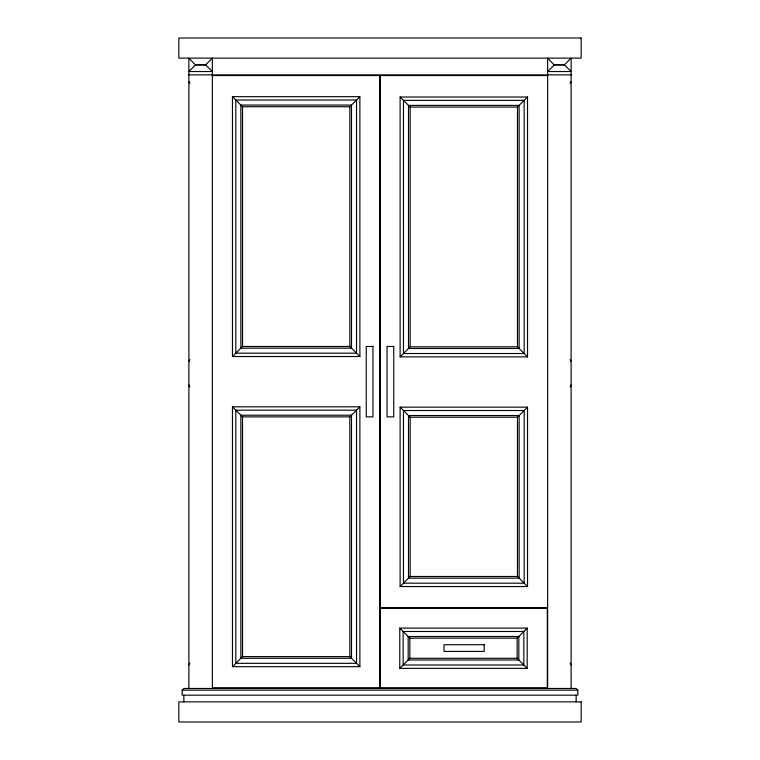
<?xml version="1.0" encoding="UTF-8"?>
<svg xmlns="http://www.w3.org/2000/svg" width="760" height="760" viewBox="0 0 760 760"><rect width="100%" height="100%" fill="white"/><g stroke="black" fill="none" stroke-linecap="round" stroke-linejoin="round"><path stroke-width="1.14" d="M188.879 361.56L189.839 359.641M188.879 665L189.839 663.081M570.161 83.505L571.121 81.586M570.161 386.945L571.121 385.026M195.462 64.951L188.879 71.535L212.353 71.526L205.77 64.951L195.462 64.951L188.879 58.121L188.879 688.475M195.462 64.695L205.77 64.695L212.353 58.121L212.353 688.475M232.475 96.672L242.525 106.732L349.828 106.732L359.879 96.672L359.888 356.526L232.475 356.526L232.475 96.672L359.879 96.672M232.475 356.526L242.535 346.474L349.828 346.474L359.888 356.526M554.23 64.951L547.646 71.535L571.121 71.526L564.538 64.951L554.23 64.951L547.646 58.121L547.646 688.475M400.111 97.014L410.172 107.074L517.465 107.074L527.525 97.014L527.525 356.867L400.121 356.867L400.121 97.014L527.525 97.014M554.23 64.695L564.538 64.695L571.121 58.121L571.121 688.475M400.121 356.867L410.172 346.807L517.475 346.807L527.525 356.867M232.475 406.828L242.525 416.879L349.828 416.879L359.879 406.828L359.888 666.672L232.475 666.672L232.475 406.828L359.879 406.828M182.172 690.146L183.853 688.475L576.146 688.475L577.828 690.146L577.828 695.172L182.172 695.172L182.172 690.146L577.828 690.146M232.475 666.672L242.535 656.621L349.828 656.621L359.888 666.672M400.111 407.16L410.172 417.221L517.465 417.221L527.525 407.16L527.525 586.539L400.121 586.539L400.121 407.16L527.525 407.16M400.121 586.539L410.172 576.479L517.465 576.479L527.525 586.539M399.779 668.353L409.839 658.293L517.133 658.293L527.193 668.353L527.193 628.121L399.779 628.121L399.779 668.353L527.193 668.353M399.779 628.121L409.839 638.172L517.133 638.172L527.193 628.121M188.879 74.879L571.121 74.879M212.353 75.553L379.667 75.553L379.667 687.8L212.353 687.8M547.646 75.553L380.332 75.553L380.332 607.667L547.646 607.667M547.314 608.332L380.332 608.332L380.332 687.8L547.314 687.8L547.314 607.496M570.161 359.641L571.121 361.56M570.161 663.081L571.121 665M188.879 81.586L189.839 83.505M188.879 385.026L189.839 386.945M576.146 695.172L576.146 701.879M517.465 107.074L517.475 346.807M517.465 417.221L517.465 576.479M517.133 638.172L517.133 658.293M410.172 107.074L410.172 346.807M410.172 417.221L410.172 576.479M409.839 638.172L409.839 658.293M349.828 106.732L349.828 346.474M349.828 416.879L349.828 656.621M242.525 106.732L242.535 346.474M242.525 416.879L242.535 656.621M183.853 695.172L183.853 701.879M581.172 38L178.828 38L178.828 58.121L581.172 58.121L581.172 38M356.526 100.026L235.828 100.026L235.828 353.172L356.535 353.172L356.526 100.026M524.172 100.368L403.465 100.368L403.474 353.514L524.172 353.514L524.172 100.368M351.5 105.061L240.853 105.061L240.853 348.147L351.5 348.147L351.5 105.061M519.146 105.393L408.5 105.393L408.5 348.479L519.146 348.479L519.146 105.393M372.96 346.474L366.253 346.474L366.253 416.879L372.96 416.879L372.96 346.474M393.747 346.474L387.04 346.474L387.04 416.879L393.747 416.879L393.747 346.474M356.526 410.172L235.828 410.172L235.828 663.328L356.535 663.328L356.526 410.172M524.172 410.514L403.465 410.514L403.465 583.186L524.172 583.186L524.172 410.514M351.5 415.207L240.853 415.207L240.853 658.293L351.5 658.293L351.5 415.207M519.146 415.54L408.5 415.54L408.5 578.16L519.146 578.16L519.146 415.54M523.839 631.475L403.132 631.475L403.132 665L523.839 665L523.839 631.475M518.814 636.5L408.167 636.5L408.167 659.975L518.814 659.975L518.814 636.5M484.177 644.717L444.039 644.717L444.039 651.424L484.177 651.424L484.177 644.717M581.172 701.879L178.828 701.879L178.828 722L581.172 722L581.172 701.879"/></g></svg>
